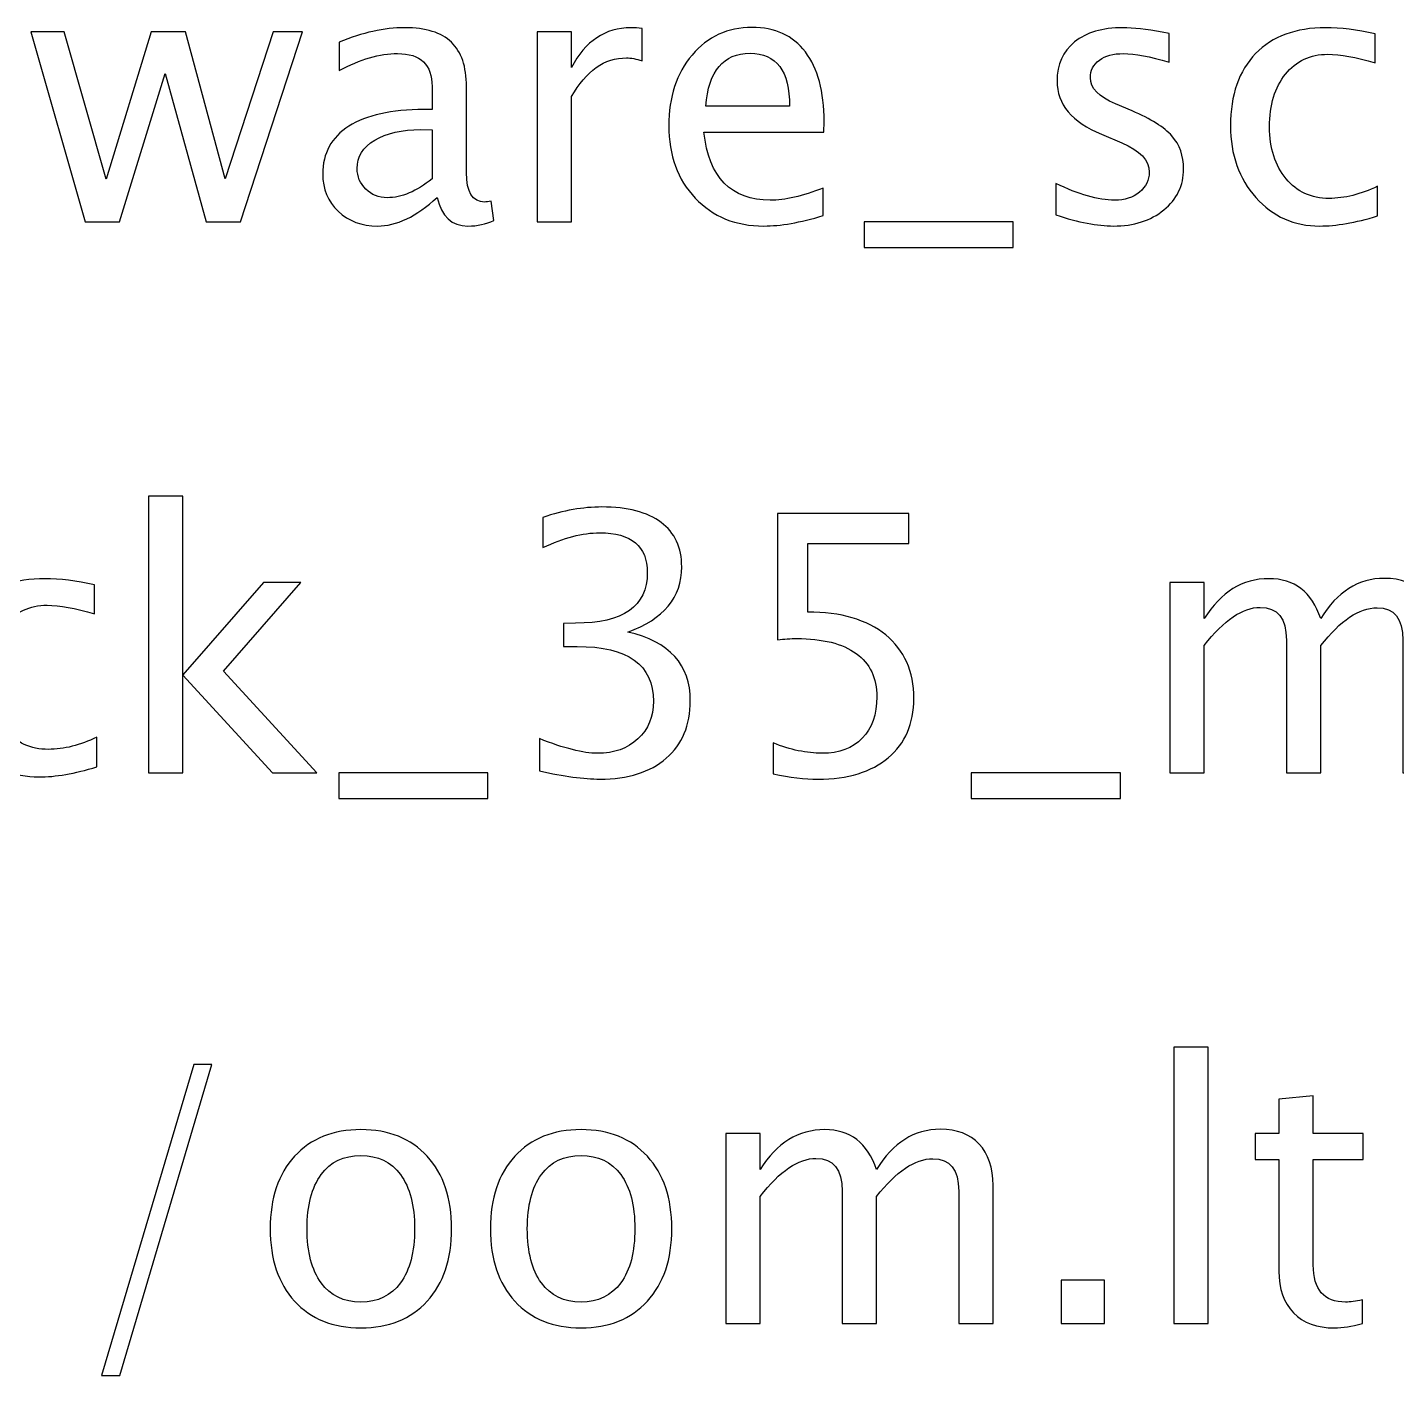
# Model space of a CAD drawing. Header units: centimetres. Extents: x -27.7 to 27.6, y -20.2 to 43.3.
# Drawn here: x -22.761 to -21.413, y 31.535 to 32.862 of the extents above; entities that cross this region are included whole.
import ezdxf

# ---------------------------------------------------------------- set-up
doc = ezdxf.new("R2010")
doc.units = ezdxf.units.CM
doc.header["$MEASUREMENT"] = 0
doc.layers.add('Layer 1', color=7, linetype='Continuous')

msp = doc.modelspace()

# ---------------------------------------------------------------- linework, layer by layer
at = {"layer": 'Layer 1'}
for points, knots in [([(-22.70378, 32.67044), (-22.70378, 32.67044), (-22.7574, 32.85741), (-22.7574, 32.85741), (-22.7574, 32.85741), (-22.7574, 32.85741), (-22.72436, 32.85741), (-22.72436, 32.85741), (-22.72436, 32.85741), (-22.72436, 32.85741), (-22.68326, 32.71224), (-22.68326, 32.71224), (-22.68326, 32.71224), (-22.68326, 32.71224), (-22.63893, 32.85741), (-22.63893, 32.85741), (-22.63893, 32.85741), (-22.63893, 32.85741), (-22.60506, 32.85741), (-22.60506, 32.85741), (-22.60506, 32.85741), (-22.60506, 32.85741), (-22.56608, 32.71248), (-22.56608, 32.71248), (-22.56608, 32.71248), (-22.56608, 32.71248), (-22.51892, 32.85741), (-22.51892, 32.85741), (-22.51892, 32.85741), (-22.51892, 32.85741), (-22.49, 32.85741), (-22.49, 32.85741), (-22.49, 32.85741), (-22.49, 32.85741), (-22.55103, 32.67044), (-22.55103, 32.67044), (-22.55103, 32.67044), (-22.55103, 32.67044), (-22.58489, 32.67044), (-22.58489, 32.67044), (-22.58489, 32.67044), (-22.58489, 32.67044), (-22.62499, 32.81626), (-22.62499, 32.81626), (-22.62499, 32.81626), (-22.62499, 32.81626), (-22.66991, 32.67044), (-22.66991, 32.67044), (-22.66991, 32.67044), (-22.66991, 32.67044), (-22.70378, 32.67044), (-22.70378, 32.67044)], [0, 0, 0, 0, 0.0714286, 0.0714286, 0.0714286, 0.0714286, 0.1428571, 0.1428571, 0.1428571, 0.1428571, 0.2142857, 0.2142857, 0.2142857, 0.2142857, 0.2857143, 0.2857143, 0.2857143, 0.2857143, 0.3571429, 0.3571429, 0.3571429, 0.3571429, 0.4285714, 0.4285714, 0.4285714, 0.4285714, 0.5, 0.5, 0.5, 0.5, 0.5714286, 0.5714286, 0.5714286, 0.5714286, 0.6428571, 0.6428571, 0.6428571, 0.6428571, 0.7142857, 0.7142857, 0.7142857, 0.7142857, 0.7857143, 0.7857143, 0.7857143, 0.7857143, 0.8571429, 0.8571429, 0.8571429, 0.8571429, 1, 1, 1, 1]), ([(-22.35747, 32.69425), (-22.37781, 32.67556), (-22.39739, 32.66621), (-22.4162, 32.66621), (-22.4162, 32.66621), (-22.43167, 32.66621), (-22.44454, 32.67103), (-22.45472, 32.68073), (-22.45472, 32.68073), (-22.46495, 32.69043), (-22.47006, 32.70266), (-22.47006, 32.71742), (-22.47006, 32.71742), (-22.47006, 32.73782), (-22.46148, 32.75352), (-22.44431, 32.76446), (-22.44431, 32.76446), (-22.42714, 32.77539), (-22.4025, 32.78086), (-22.3704, 32.78086), (-22.3704, 32.78086), (-22.3704, 32.78086), (-22.36246, 32.78086), (-22.36246, 32.78086), (-22.36246, 32.78086), (-22.36246, 32.78086), (-22.36246, 32.80338), (-22.36246, 32.80338), (-22.36246, 32.80338), (-22.36246, 32.82508), (-22.37375, 32.83589), (-22.39639, 32.83589), (-22.39639, 32.83589), (-22.41391, 32.83589), (-22.43308, 32.83037), (-22.45383, 32.81931), (-22.45383, 32.81931), (-22.45383, 32.81931), (-22.45383, 32.84718), (-22.45383, 32.84718), (-22.45383, 32.84718), (-22.43102, 32.85659), (-22.4095, 32.86129), (-22.38933, 32.86129), (-22.38933, 32.86129), (-22.36858, 32.86129), (-22.35323, 32.85659), (-22.34341, 32.84712), (-22.34341, 32.84712), (-22.33354, 32.83766), (-22.3286, 32.82308), (-22.3286, 32.80338), (-22.3286, 32.80338), (-22.3286, 32.80338), (-22.3286, 32.71889), (-22.3286, 32.71889), (-22.3286, 32.71889), (-22.3286, 32.69954), (-22.32266, 32.68984), (-22.31072, 32.68984), (-22.31072, 32.68984), (-22.30925, 32.68984), (-22.30708, 32.69008), (-22.3042, 32.69055), (-22.3042, 32.69055), (-22.3042, 32.69055), (-22.30178, 32.67173), (-22.30178, 32.67173), (-22.30178, 32.67173), (-22.30949, 32.66803), (-22.31795, 32.66621), (-22.32724, 32.66621), (-22.32724, 32.66621), (-22.34306, 32.66621), (-22.35311, 32.67556), (-22.35747, 32.69425)], [0, 0, 0, 0, 0.05, 0.05, 0.05, 0.05, 0.1, 0.1, 0.1, 0.1, 0.15, 0.15, 0.15, 0.15, 0.2, 0.2, 0.2, 0.2, 0.25, 0.25, 0.25, 0.25, 0.3, 0.3, 0.3, 0.3, 0.35, 0.35, 0.35, 0.35, 0.4, 0.4, 0.4, 0.4, 0.45, 0.45, 0.45, 0.45, 0.5, 0.5, 0.5, 0.5, 0.55, 0.55, 0.55, 0.55, 0.6, 0.6, 0.6, 0.6, 0.65, 0.65, 0.65, 0.65, 0.7, 0.7, 0.7, 0.7, 0.75, 0.75, 0.75, 0.75, 0.8, 0.8, 0.8, 0.8, 0.85, 0.85, 0.85, 0.85, 0.9, 0.9, 0.9, 0.9, 1, 1, 1, 1]), ([(-22.25904, 32.67044), (-22.25904, 32.67044), (-22.25904, 32.85741), (-22.25904, 32.85741), (-22.25904, 32.85741), (-22.25904, 32.85741), (-22.22518, 32.85741), (-22.22518, 32.85741), (-22.22518, 32.85741), (-22.22518, 32.85741), (-22.22518, 32.82208), (-22.22518, 32.82208), (-22.22518, 32.82208), (-22.21171, 32.84824), (-22.19219, 32.86129), (-22.16656, 32.86129), (-22.16656, 32.86129), (-22.16309, 32.86129), (-22.15944, 32.861), (-22.15568, 32.86041), (-22.15568, 32.86041), (-22.15568, 32.86041), (-22.15568, 32.82872), (-22.15568, 32.82872), (-22.15568, 32.82872), (-22.16156, 32.83066), (-22.16673, 32.83166), (-22.1712, 32.83166), (-22.1712, 32.83166), (-22.19272, 32.83166), (-22.21071, 32.81896), (-22.22518, 32.7935), (-22.22518, 32.7935), (-22.22518, 32.7935), (-22.22518, 32.67044), (-22.22518, 32.67044), (-22.22518, 32.67044), (-22.22518, 32.67044), (-22.25904, 32.67044), (-22.25904, 32.67044)], [0, 0, 0, 0, 0.0909091, 0.0909091, 0.0909091, 0.0909091, 0.1818182, 0.1818182, 0.1818182, 0.1818182, 0.2727273, 0.2727273, 0.2727273, 0.2727273, 0.3636364, 0.3636364, 0.3636364, 0.3636364, 0.4545455, 0.4545455, 0.4545455, 0.4545455, 0.5454545, 0.5454545, 0.5454545, 0.5454545, 0.6363636, 0.6363636, 0.6363636, 0.6363636, 0.7272727, 0.7272727, 0.7272727, 0.7272727, 0.8181818, 0.8181818, 0.8181818, 0.8181818, 1, 1, 1, 1]), ([(-21.97746, 32.67644), (-22.00022, 32.66962), (-22.01968, 32.66621), (-22.03591, 32.66621), (-22.03591, 32.66621), (-22.0636, 32.66621), (-22.08612, 32.67538), (-22.10346, 32.69366), (-22.10346, 32.69366), (-22.12081, 32.71195), (-22.12951, 32.73565), (-22.12951, 32.76481), (-22.12951, 32.76481), (-22.12951, 32.79309), (-22.12187, 32.81631), (-22.10652, 32.83448), (-22.10652, 32.83448), (-22.09117, 32.85259), (-22.07154, 32.86165), (-22.04761, 32.86165), (-22.04761, 32.86165), (-22.02497, 32.86165), (-22.00745, 32.85359), (-21.9951, 32.83748), (-21.9951, 32.83748), (-21.98275, 32.82137), (-21.97658, 32.79856), (-21.97658, 32.76898), (-21.97658, 32.76898), (-21.97658, 32.76898), (-21.97676, 32.75864), (-21.97676, 32.75864), (-21.97676, 32.75864), (-21.97676, 32.75864), (-22.09494, 32.75864), (-22.09494, 32.75864), (-22.09494, 32.75864), (-22.09, 32.71395), (-22.06818, 32.69161), (-22.02956, 32.69161), (-22.02956, 32.69161), (-22.01539, 32.69161), (-21.99804, 32.6956), (-21.97746, 32.7036), (-21.97746, 32.7036), (-21.97746, 32.7036), (-21.97746, 32.67644), (-21.97746, 32.67644)], [0, 0, 0, 0, 0.0769231, 0.0769231, 0.0769231, 0.0769231, 0.1538462, 0.1538462, 0.1538462, 0.1538462, 0.2307692, 0.2307692, 0.2307692, 0.2307692, 0.3076923, 0.3076923, 0.3076923, 0.3076923, 0.3846154, 0.3846154, 0.3846154, 0.3846154, 0.4615385, 0.4615385, 0.4615385, 0.4615385, 0.5384615, 0.5384615, 0.5384615, 0.5384615, 0.6153846, 0.6153846, 0.6153846, 0.6153846, 0.6923077, 0.6923077, 0.6923077, 0.6923077, 0.7692308, 0.7692308, 0.7692308, 0.7692308, 0.8461538, 0.8461538, 0.8461538, 0.8461538, 1, 1, 1, 1]), ([(-21.74845, 32.67714), (-21.74845, 32.67714), (-21.74845, 32.70819), (-21.74845, 32.70819), (-21.74845, 32.70819), (-21.72628, 32.69713), (-21.70705, 32.69161), (-21.69065, 32.69161), (-21.69065, 32.69161), (-21.68089, 32.69161), (-21.67277, 32.69425), (-21.66637, 32.69954), (-21.66637, 32.69954), (-21.65996, 32.70478), (-21.65672, 32.71136), (-21.65672, 32.7193), (-21.65672, 32.7193), (-21.65672, 32.73088), (-21.66572, 32.74047), (-21.68371, 32.74805), (-21.68371, 32.74805), (-21.68371, 32.74805), (-21.70353, 32.75646), (-21.70353, 32.75646), (-21.70353, 32.75646), (-21.73275, 32.76857), (-21.74739, 32.78609), (-21.74739, 32.80885), (-21.74739, 32.80885), (-21.74739, 32.82513), (-21.74163, 32.83795), (-21.7301, 32.8473), (-21.7301, 32.8473), (-21.71858, 32.85665), (-21.70276, 32.86129), (-21.68271, 32.86129), (-21.68271, 32.86129), (-21.6723, 32.86129), (-21.65937, 32.85988), (-21.64402, 32.857), (-21.64402, 32.857), (-21.64402, 32.857), (-21.63697, 32.85565), (-21.63697, 32.85565), (-21.63697, 32.85565), (-21.63697, 32.85565), (-21.63697, 32.82743), (-21.63697, 32.82743), (-21.63697, 32.82743), (-21.65584, 32.83307), (-21.67089, 32.83589), (-21.68212, 32.83589), (-21.68212, 32.83589), (-21.692, 32.83589), (-21.69982, 32.83372), (-21.70576, 32.82943), (-21.70576, 32.82943), (-21.71164, 32.82513), (-21.71458, 32.81937), (-21.71458, 32.81214), (-21.71458, 32.81214), (-21.71458, 32.80197), (-21.70635, 32.79333), (-21.68983, 32.78633), (-21.68983, 32.78633), (-21.68983, 32.78633), (-21.67354, 32.77945), (-21.67354, 32.77945), (-21.67354, 32.77945), (-21.65508, 32.77169), (-21.64202, 32.76346), (-21.63438, 32.75481), (-21.63438, 32.75481), (-21.62668, 32.74617), (-21.62286, 32.73535), (-21.62286, 32.72242), (-21.62286, 32.72242), (-21.62286, 32.70601), (-21.62932, 32.69255), (-21.64232, 32.68202), (-21.64232, 32.68202), (-21.65525, 32.6715), (-21.67183, 32.66621), (-21.692, 32.66621), (-21.692, 32.66621), (-21.70752, 32.66621), (-21.72628, 32.66985), (-21.74845, 32.67714)], [0, 0, 0, 0, 0.0434783, 0.0434783, 0.0434783, 0.0434783, 0.0869565, 0.0869565, 0.0869565, 0.0869565, 0.1304348, 0.1304348, 0.1304348, 0.1304348, 0.173913, 0.173913, 0.173913, 0.173913, 0.2173913, 0.2173913, 0.2173913, 0.2173913, 0.2608696, 0.2608696, 0.2608696, 0.2608696, 0.3043478, 0.3043478, 0.3043478, 0.3043478, 0.3478261, 0.3478261, 0.3478261, 0.3478261, 0.3913043, 0.3913043, 0.3913043, 0.3913043, 0.4347826, 0.4347826, 0.4347826, 0.4347826, 0.4782609, 0.4782609, 0.4782609, 0.4782609, 0.5217391, 0.5217391, 0.5217391, 0.5217391, 0.5652174, 0.5652174, 0.5652174, 0.5652174, 0.6086957, 0.6086957, 0.6086957, 0.6086957, 0.6521739, 0.6521739, 0.6521739, 0.6521739, 0.6956522, 0.6956522, 0.6956522, 0.6956522, 0.7391304, 0.7391304, 0.7391304, 0.7391304, 0.7826087, 0.7826087, 0.7826087, 0.7826087, 0.826087, 0.826087, 0.826087, 0.826087, 0.8695652, 0.8695652, 0.8695652, 0.8695652, 0.9130435, 0.9130435, 0.9130435, 0.9130435, 1, 1, 1, 1]), ([(-21.43206, 32.67608), (-21.45399, 32.6695), (-21.47292, 32.66621), (-21.48886, 32.66621), (-21.48886, 32.66621), (-21.51414, 32.66621), (-21.53507, 32.67556), (-21.55171, 32.69419), (-21.55171, 32.69419), (-21.56835, 32.71289), (-21.5767, 32.73647), (-21.5767, 32.76487), (-21.5767, 32.76487), (-21.5767, 32.79521), (-21.56847, 32.8189), (-21.55201, 32.83584), (-21.55201, 32.83584), (-21.53554, 32.85283), (-21.51255, 32.86129), (-21.48304, 32.86129), (-21.48304, 32.86129), (-21.46851, 32.86129), (-21.45217, 32.85929), (-21.43418, 32.8553), (-21.43418, 32.8553), (-21.43418, 32.8553), (-21.43418, 32.82672), (-21.43418, 32.82672), (-21.43418, 32.82672), (-21.45329, 32.83237), (-21.46887, 32.83519), (-21.48086, 32.83519), (-21.48086, 32.83519), (-21.49827, 32.83519), (-21.5122, 32.82866), (-21.52261, 32.81567), (-21.52261, 32.81567), (-21.53301, 32.80267), (-21.53825, 32.78533), (-21.53825, 32.76369), (-21.53825, 32.76369), (-21.53825, 32.7427), (-21.53284, 32.72577), (-21.52208, 32.71277), (-21.52208, 32.71277), (-21.51132, 32.69984), (-21.49727, 32.69337), (-21.4798, 32.69337), (-21.4798, 32.69337), (-21.46434, 32.69337), (-21.44846, 32.69737), (-21.43206, 32.70537), (-21.43206, 32.70537), (-21.43206, 32.70537), (-21.43206, 32.67608), (-21.43206, 32.67608)], [0, 0, 0, 0, 0.0666667, 0.0666667, 0.0666667, 0.0666667, 0.1333333, 0.1333333, 0.1333333, 0.1333333, 0.2, 0.2, 0.2, 0.2, 0.2666667, 0.2666667, 0.2666667, 0.2666667, 0.3333333, 0.3333333, 0.3333333, 0.3333333, 0.4, 0.4, 0.4, 0.4, 0.4666667, 0.4666667, 0.4666667, 0.4666667, 0.5333333, 0.5333333, 0.5333333, 0.5333333, 0.6, 0.6, 0.6, 0.6, 0.6666667, 0.6666667, 0.6666667, 0.6666667, 0.7333333, 0.7333333, 0.7333333, 0.7333333, 0.8, 0.8, 0.8, 0.8, 0.8666667, 0.8666667, 0.8666667, 0.8666667, 1, 1, 1, 1]), ([(-22.09317, 32.78404), (-22.09317, 32.78404), (-22.01062, 32.78404), (-22.01062, 32.78404), (-22.01062, 32.78404), (-22.01062, 32.81884), (-22.02362, 32.83625), (-22.04955, 32.83625), (-22.04955, 32.83625), (-22.07565, 32.83625), (-22.09017, 32.81884), (-22.09317, 32.78404)], [0, 0, 0, 0, 0.25, 0.25, 0.25, 0.25, 0.5, 0.5, 0.5, 0.5, 1, 1, 1, 1]), ([(-22.36246, 32.71271), (-22.36246, 32.71271), (-22.36246, 32.76075), (-22.36246, 32.76075), (-22.36246, 32.76075), (-22.36246, 32.76075), (-22.37334, 32.7611), (-22.37334, 32.7611), (-22.37334, 32.7611), (-22.39216, 32.7611), (-22.40732, 32.75764), (-22.41891, 32.7507), (-22.41891, 32.7507), (-22.43043, 32.7437), (-22.43619, 32.73447), (-22.43619, 32.72295), (-22.43619, 32.72295), (-22.43619, 32.71489), (-22.43331, 32.70807), (-22.42761, 32.70248), (-22.42761, 32.70248), (-22.42185, 32.6969), (-22.41485, 32.69408), (-22.40656, 32.69408), (-22.40656, 32.69408), (-22.39245, 32.69408), (-22.37775, 32.70031), (-22.36246, 32.71271)], [0, 0, 0, 0, 0.125, 0.125, 0.125, 0.125, 0.25, 0.25, 0.25, 0.25, 0.375, 0.375, 0.375, 0.375, 0.5, 0.5, 0.5, 0.5, 0.625, 0.625, 0.625, 0.625, 0.75, 0.75, 0.75, 0.75, 1, 1, 1, 1]), ([(-21.93718, 32.64504), (-21.93718, 32.64504), (-21.93718, 32.67044), (-21.93718, 32.67044), (-21.93718, 32.67044), (-21.93718, 32.67044), (-21.79043, 32.67044), (-21.79043, 32.67044), (-21.79043, 32.67044), (-21.79043, 32.67044), (-21.79043, 32.64504), (-21.79043, 32.64504), (-21.79043, 32.64504), (-21.79043, 32.64504), (-21.93718, 32.64504), (-21.93718, 32.64504)], [0, 0, 0, 0, 0.2, 0.2, 0.2, 0.2, 0.4, 0.4, 0.4, 0.4, 0.6, 0.6, 0.6, 0.6, 1, 1, 1, 1]), ([(-22.64151, 32.12834), (-22.64151, 32.12834), (-22.64151, 32.40033), (-22.64151, 32.40033), (-22.64151, 32.40033), (-22.64151, 32.40033), (-22.60765, 32.40033), (-22.60765, 32.40033), (-22.60765, 32.40033), (-22.60765, 32.40033), (-22.60765, 32.22459), (-22.60765, 32.22459), (-22.60765, 32.22459), (-22.60765, 32.22459), (-22.52827, 32.31531), (-22.52827, 32.31531), (-22.52827, 32.31531), (-22.52827, 32.31531), (-22.4917, 32.31531), (-22.4917, 32.31531), (-22.4917, 32.31531), (-22.4917, 32.31531), (-22.56755, 32.22806), (-22.56755, 32.22806), (-22.56755, 32.22806), (-22.56755, 32.22806), (-22.47582, 32.12834), (-22.47582, 32.12834), (-22.47582, 32.12834), (-22.47582, 32.12834), (-22.51945, 32.12834), (-22.51945, 32.12834), (-22.51945, 32.12834), (-22.51945, 32.12834), (-22.60765, 32.22424), (-22.60765, 32.22424), (-22.60765, 32.22424), (-22.60765, 32.22424), (-22.60765, 32.12834), (-22.60765, 32.12834), (-22.60765, 32.12834), (-22.60765, 32.12834), (-22.64151, 32.12834), (-22.64151, 32.12834)], [0, 0, 0, 0, 0.0833333, 0.0833333, 0.0833333, 0.0833333, 0.1666667, 0.1666667, 0.1666667, 0.1666667, 0.25, 0.25, 0.25, 0.25, 0.3333333, 0.3333333, 0.3333333, 0.3333333, 0.4166667, 0.4166667, 0.4166667, 0.4166667, 0.5, 0.5, 0.5, 0.5, 0.5833333, 0.5833333, 0.5833333, 0.5833333, 0.6666667, 0.6666667, 0.6666667, 0.6666667, 0.75, 0.75, 0.75, 0.75, 0.8333333, 0.8333333, 0.8333333, 0.8333333, 1, 1, 1, 1]), ([(-22.25681, 32.1301), (-22.25681, 32.1301), (-22.25681, 32.16185), (-22.25681, 32.16185), (-22.25681, 32.16185), (-22.23258, 32.15221), (-22.21359, 32.14739), (-22.19966, 32.14739), (-22.19966, 32.14739), (-22.18325, 32.14739), (-22.17002, 32.15209), (-22.15985, 32.16156), (-22.15985, 32.16156), (-22.14968, 32.17103), (-22.14462, 32.18337), (-22.14462, 32.19854), (-22.14462, 32.19854), (-22.14462, 32.23453), (-22.16967, 32.25252), (-22.21976, 32.25252), (-22.21976, 32.25252), (-22.21976, 32.25252), (-22.23317, 32.25252), (-22.23317, 32.25252), (-22.23317, 32.25252), (-22.23317, 32.25252), (-22.23317, 32.27527), (-22.23317, 32.27527), (-22.23317, 32.27527), (-22.23317, 32.27527), (-22.22129, 32.27545), (-22.22129, 32.27545), (-22.22129, 32.27545), (-22.1742, 32.27545), (-22.15062, 32.29203), (-22.15062, 32.32525), (-22.15062, 32.32525), (-22.15062, 32.3513), (-22.16626, 32.36435), (-22.19748, 32.36435), (-22.19748, 32.36435), (-22.21424, 32.36435), (-22.23282, 32.35953), (-22.25328, 32.34989), (-22.25328, 32.34989), (-22.25328, 32.34989), (-22.25328, 32.37952), (-22.25328, 32.37952), (-22.25328, 32.37952), (-22.23323, 32.38634), (-22.21388, 32.38975), (-22.19531, 32.38975), (-22.19531, 32.38975), (-22.17002, 32.38975), (-22.15056, 32.38469), (-22.13704, 32.37458), (-22.13704, 32.37458), (-22.12351, 32.36453), (-22.11675, 32.34989), (-22.11675, 32.33072), (-22.11675, 32.33072), (-22.11675, 32.30079), (-22.13445, 32.27945), (-22.1699, 32.26675), (-22.1699, 32.26675), (-22.12881, 32.25716), (-22.10829, 32.23464), (-22.10829, 32.19907), (-22.10829, 32.19907), (-22.10829, 32.17508), (-22.11622, 32.15621), (-22.13204, 32.14251), (-22.13204, 32.14251), (-22.14786, 32.12881), (-22.16961, 32.12199), (-22.19725, 32.12199), (-22.19725, 32.12199), (-22.213, 32.12199), (-22.23282, 32.12469), (-22.25681, 32.1301)], [0, 0, 0, 0, 0.047619, 0.047619, 0.047619, 0.047619, 0.0952381, 0.0952381, 0.0952381, 0.0952381, 0.1428571, 0.1428571, 0.1428571, 0.1428571, 0.1904762, 0.1904762, 0.1904762, 0.1904762, 0.2380952, 0.2380952, 0.2380952, 0.2380952, 0.2857143, 0.2857143, 0.2857143, 0.2857143, 0.3333333, 0.3333333, 0.3333333, 0.3333333, 0.3809524, 0.3809524, 0.3809524, 0.3809524, 0.4285714, 0.4285714, 0.4285714, 0.4285714, 0.4761905, 0.4761905, 0.4761905, 0.4761905, 0.5238095, 0.5238095, 0.5238095, 0.5238095, 0.5714286, 0.5714286, 0.5714286, 0.5714286, 0.6190476, 0.6190476, 0.6190476, 0.6190476, 0.6666667, 0.6666667, 0.6666667, 0.6666667, 0.7142857, 0.7142857, 0.7142857, 0.7142857, 0.7619048, 0.7619048, 0.7619048, 0.7619048, 0.8095238, 0.8095238, 0.8095238, 0.8095238, 0.8571429, 0.8571429, 0.8571429, 0.8571429, 0.9047619, 0.9047619, 0.9047619, 0.9047619, 1, 1, 1, 1]), ([(-22.02668, 32.12728), (-22.02668, 32.12728), (-22.02668, 32.15762), (-22.02668, 32.15762), (-22.02668, 32.15762), (-22.00981, 32.1508), (-21.99381, 32.14739), (-21.97853, 32.14739), (-21.97853, 32.14739), (-21.96183, 32.14739), (-21.94866, 32.15233), (-21.93907, 32.16221), (-21.93907, 32.16221), (-21.92949, 32.17208), (-21.92473, 32.18567), (-21.92473, 32.20295), (-21.92473, 32.20295), (-21.92473, 32.22153), (-21.93149, 32.23576), (-21.94501, 32.24558), (-21.94501, 32.24558), (-21.95854, 32.2554), (-21.97811, 32.26028), (-22.00369, 32.26028), (-22.00369, 32.26028), (-22.00963, 32.26028), (-22.01592, 32.25987), (-22.02245, 32.25904), (-22.02245, 32.25904), (-22.02245, 32.25904), (-22.02245, 32.3834), (-22.02245, 32.3834), (-22.02245, 32.3834), (-22.02245, 32.3834), (-21.89333, 32.3834), (-21.89333, 32.3834), (-21.89333, 32.3834), (-21.89333, 32.3834), (-21.89333, 32.35377), (-21.89333, 32.35377), (-21.89333, 32.35377), (-21.89333, 32.35377), (-21.99281, 32.35377), (-21.99281, 32.35377), (-21.99281, 32.35377), (-21.99281, 32.35377), (-21.99281, 32.28639), (-21.99281, 32.28639), (-21.99281, 32.28639), (-21.96001, 32.28639), (-21.93443, 32.27886), (-21.91603, 32.26381), (-21.91603, 32.26381), (-21.89762, 32.24881), (-21.88839, 32.228), (-21.88839, 32.20137), (-21.88839, 32.20137), (-21.88839, 32.17655), (-21.89674, 32.15715), (-21.91344, 32.1431), (-21.91344, 32.1431), (-21.93014, 32.12905), (-21.95319, 32.12199), (-21.98258, 32.12199), (-21.98258, 32.12199), (-21.99569, 32.12199), (-22.01039, 32.12375), (-22.02668, 32.12728)], [0, 0, 0, 0, 0.0555556, 0.0555556, 0.0555556, 0.0555556, 0.1111111, 0.1111111, 0.1111111, 0.1111111, 0.1666667, 0.1666667, 0.1666667, 0.1666667, 0.2222222, 0.2222222, 0.2222222, 0.2222222, 0.2777778, 0.2777778, 0.2777778, 0.2777778, 0.3333333, 0.3333333, 0.3333333, 0.3333333, 0.3888889, 0.3888889, 0.3888889, 0.3888889, 0.4444444, 0.4444444, 0.4444444, 0.4444444, 0.5, 0.5, 0.5, 0.5, 0.5555556, 0.5555556, 0.5555556, 0.5555556, 0.6111111, 0.6111111, 0.6111111, 0.6111111, 0.6666667, 0.6666667, 0.6666667, 0.6666667, 0.7222222, 0.7222222, 0.7222222, 0.7222222, 0.7777778, 0.7777778, 0.7777778, 0.7777778, 0.8333333, 0.8333333, 0.8333333, 0.8333333, 0.8888889, 0.8888889, 0.8888889, 0.8888889, 1, 1, 1, 1]), ([(-22.69237, 32.13398), (-22.7143, 32.1274), (-22.73323, 32.12411), (-22.74917, 32.12411), (-22.74917, 32.12411), (-22.77445, 32.12411), (-22.79538, 32.13346), (-22.81202, 32.15209), (-22.81202, 32.15209), (-22.82866, 32.17079), (-22.83701, 32.19437), (-22.83701, 32.22277), (-22.83701, 32.22277), (-22.83701, 32.25311), (-22.82878, 32.2768), (-22.81232, 32.29374), (-22.81232, 32.29374), (-22.79585, 32.31073), (-22.77286, 32.31919), (-22.74335, 32.31919), (-22.74335, 32.31919), (-22.72882, 32.31919), (-22.71248, 32.31719), (-22.69449, 32.3132), (-22.69449, 32.3132), (-22.69449, 32.3132), (-22.69449, 32.28462), (-22.69449, 32.28462), (-22.69449, 32.28462), (-22.7136, 32.29027), (-22.72918, 32.29309), (-22.74117, 32.29309), (-22.74117, 32.29309), (-22.75858, 32.29309), (-22.77251, 32.28656), (-22.78292, 32.27357), (-22.78292, 32.27357), (-22.79332, 32.26057), (-22.79856, 32.24323), (-22.79856, 32.22159), (-22.79856, 32.22159), (-22.79856, 32.2006), (-22.79315, 32.18367), (-22.78239, 32.17067), (-22.78239, 32.17067), (-22.77163, 32.15774), (-22.75758, 32.15127), (-22.74011, 32.15127), (-22.74011, 32.15127), (-22.72465, 32.15127), (-22.70877, 32.15527), (-22.69237, 32.16327), (-22.69237, 32.16327), (-22.69237, 32.16327), (-22.69237, 32.13398), (-22.69237, 32.13398)], [0, 0, 0, 0, 0.0666667, 0.0666667, 0.0666667, 0.0666667, 0.1333333, 0.1333333, 0.1333333, 0.1333333, 0.2, 0.2, 0.2, 0.2, 0.2666667, 0.2666667, 0.2666667, 0.2666667, 0.3333333, 0.3333333, 0.3333333, 0.3333333, 0.4, 0.4, 0.4, 0.4, 0.4666667, 0.4666667, 0.4666667, 0.4666667, 0.5333333, 0.5333333, 0.5333333, 0.5333333, 0.6, 0.6, 0.6, 0.6, 0.6666667, 0.6666667, 0.6666667, 0.6666667, 0.7333333, 0.7333333, 0.7333333, 0.7333333, 0.8, 0.8, 0.8, 0.8, 0.8666667, 0.8666667, 0.8666667, 0.8666667, 1, 1, 1, 1]), ([(-21.63639, 32.12834), (-21.63639, 32.12834), (-21.63639, 32.31531), (-21.63639, 32.31531), (-21.63639, 32.31531), (-21.63639, 32.31531), (-21.60253, 32.31531), (-21.60253, 32.31531), (-21.60253, 32.31531), (-21.60253, 32.31531), (-21.60253, 32.27998), (-21.60253, 32.27998), (-21.60253, 32.27998), (-21.586, 32.30614), (-21.56484, 32.31919), (-21.53891, 32.31919), (-21.53891, 32.31919), (-21.51392, 32.31919), (-21.49693, 32.30614), (-21.48787, 32.27998), (-21.48787, 32.27998), (-21.47182, 32.30638), (-21.45089, 32.31955), (-21.4252, 32.31955), (-21.4252, 32.31955), (-21.40879, 32.31955), (-21.39603, 32.31473), (-21.38692, 32.30502), (-21.38692, 32.30502), (-21.37781, 32.29532), (-21.37322, 32.28174), (-21.37322, 32.26428), (-21.37322, 32.26428), (-21.37322, 32.26428), (-21.37322, 32.12834), (-21.37322, 32.12834), (-21.37322, 32.12834), (-21.37322, 32.12834), (-21.40709, 32.12834), (-21.40709, 32.12834), (-21.40709, 32.12834), (-21.40709, 32.12834), (-21.40709, 32.25869), (-21.40709, 32.25869), (-21.40709, 32.25869), (-21.40709, 32.27998), (-21.41555, 32.29062), (-21.43249, 32.29062), (-21.43249, 32.29062), (-21.45007, 32.29062), (-21.46853, 32.27821), (-21.48787, 32.25334), (-21.48787, 32.25334), (-21.48787, 32.25334), (-21.48787, 32.12834), (-21.48787, 32.12834), (-21.48787, 32.12834), (-21.48787, 32.12834), (-21.52174, 32.12834), (-21.52174, 32.12834), (-21.52174, 32.12834), (-21.52174, 32.12834), (-21.52174, 32.25881), (-21.52174, 32.25881), (-21.52174, 32.25881), (-21.52174, 32.28027), (-21.53032, 32.29097), (-21.54755, 32.29097), (-21.54755, 32.29097), (-21.56466, 32.29097), (-21.58301, 32.27851), (-21.60253, 32.25352), (-21.60253, 32.25352), (-21.60253, 32.25352), (-21.60253, 32.12834), (-21.60253, 32.12834), (-21.60253, 32.12834), (-21.60253, 32.12834), (-21.63639, 32.12834), (-21.63639, 32.12834)], [0, 0, 0, 0, 0.047619, 0.047619, 0.047619, 0.047619, 0.0952381, 0.0952381, 0.0952381, 0.0952381, 0.1428571, 0.1428571, 0.1428571, 0.1428571, 0.1904762, 0.1904762, 0.1904762, 0.1904762, 0.2380952, 0.2380952, 0.2380952, 0.2380952, 0.2857143, 0.2857143, 0.2857143, 0.2857143, 0.3333333, 0.3333333, 0.3333333, 0.3333333, 0.3809524, 0.3809524, 0.3809524, 0.3809524, 0.4285714, 0.4285714, 0.4285714, 0.4285714, 0.4761905, 0.4761905, 0.4761905, 0.4761905, 0.5238095, 0.5238095, 0.5238095, 0.5238095, 0.5714286, 0.5714286, 0.5714286, 0.5714286, 0.6190476, 0.6190476, 0.6190476, 0.6190476, 0.6666667, 0.6666667, 0.6666667, 0.6666667, 0.7142857, 0.7142857, 0.7142857, 0.7142857, 0.7619048, 0.7619048, 0.7619048, 0.7619048, 0.8095238, 0.8095238, 0.8095238, 0.8095238, 0.8571429, 0.8571429, 0.8571429, 0.8571429, 0.9047619, 0.9047619, 0.9047619, 0.9047619, 1, 1, 1, 1]), ([(-22.45436, 32.10294), (-22.45436, 32.10294), (-22.45436, 32.12834), (-22.45436, 32.12834), (-22.45436, 32.12834), (-22.45436, 32.12834), (-22.30761, 32.12834), (-22.30761, 32.12834), (-22.30761, 32.12834), (-22.30761, 32.12834), (-22.30761, 32.10294), (-22.30761, 32.10294), (-22.30761, 32.10294), (-22.30761, 32.10294), (-22.45436, 32.10294), (-22.45436, 32.10294)], [0, 0, 0, 0, 0.2, 0.2, 0.2, 0.2, 0.4, 0.4, 0.4, 0.4, 0.6, 0.6, 0.6, 0.6, 1, 1, 1, 1]), ([(-21.83183, 32.10294), (-21.83183, 32.10294), (-21.83183, 32.12834), (-21.83183, 32.12834), (-21.83183, 32.12834), (-21.83183, 32.12834), (-21.68508, 32.12834), (-21.68508, 32.12834), (-21.68508, 32.12834), (-21.68508, 32.12834), (-21.68508, 32.10294), (-21.68508, 32.10294), (-21.68508, 32.10294), (-21.68508, 32.10294), (-21.83183, 32.10294), (-21.83183, 32.10294)], [0, 0, 0, 0, 0.2, 0.2, 0.2, 0.2, 0.4, 0.4, 0.4, 0.4, 0.6, 0.6, 0.6, 0.6, 1, 1, 1, 1]), ([(-21.63252, 31.58624), (-21.63252, 31.58624), (-21.63252, 31.85823), (-21.63252, 31.85823), (-21.63252, 31.85823), (-21.63252, 31.85823), (-21.59866, 31.85823), (-21.59866, 31.85823), (-21.59866, 31.85823), (-21.59866, 31.85823), (-21.59866, 31.58624), (-21.59866, 31.58624), (-21.59866, 31.58624), (-21.59866, 31.58624), (-21.63252, 31.58624), (-21.63252, 31.58624)], [0, 0, 0, 0, 0.2, 0.2, 0.2, 0.2, 0.4, 0.4, 0.4, 0.4, 0.6, 0.6, 0.6, 0.6, 1, 1, 1, 1]), ([(-22.68768, 31.53509), (-22.68768, 31.53509), (-22.59696, 31.8413), (-22.59696, 31.8413), (-22.59696, 31.8413), (-22.59696, 31.8413), (-22.57902, 31.8413), (-22.57902, 31.8413), (-22.57902, 31.8413), (-22.57902, 31.8413), (-22.66975, 31.53509), (-22.66975, 31.53509), (-22.66975, 31.53509), (-22.66975, 31.53509), (-22.68768, 31.53509), (-22.68768, 31.53509)], [0, 0, 0, 0, 0.2, 0.2, 0.2, 0.2, 0.4, 0.4, 0.4, 0.4, 0.6, 0.6, 0.6, 0.6, 1, 1, 1, 1]), ([(-21.44696, 31.5863), (-21.45743, 31.58342), (-21.46654, 31.58201), (-21.47425, 31.58201), (-21.47425, 31.58201), (-21.49153, 31.58201), (-21.505, 31.58695), (-21.51464, 31.59682), (-21.51464, 31.59682), (-21.52434, 31.6067), (-21.52916, 31.6204), (-21.52916, 31.63798), (-21.52916, 31.63798), (-21.52916, 31.63798), (-21.52916, 31.74781), (-21.52916, 31.74781), (-21.52916, 31.74781), (-21.52916, 31.74781), (-21.55256, 31.74781), (-21.55256, 31.74781), (-21.55256, 31.74781), (-21.55256, 31.74781), (-21.55256, 31.77321), (-21.55256, 31.77321), (-21.55256, 31.77321), (-21.55256, 31.77321), (-21.52916, 31.77321), (-21.52916, 31.77321), (-21.52916, 31.77321), (-21.52916, 31.77321), (-21.52916, 31.80702), (-21.52916, 31.80702), (-21.52916, 31.80702), (-21.52916, 31.80702), (-21.4953, 31.81026), (-21.4953, 31.81026), (-21.4953, 31.81026), (-21.4953, 31.81026), (-21.4953, 31.77321), (-21.4953, 31.77321), (-21.4953, 31.77321), (-21.4953, 31.77321), (-21.44626, 31.77321), (-21.44626, 31.77321), (-21.44626, 31.77321), (-21.44626, 31.77321), (-21.44626, 31.74781), (-21.44626, 31.74781), (-21.44626, 31.74781), (-21.44626, 31.74781), (-21.4953, 31.74781), (-21.4953, 31.74781), (-21.4953, 31.74781), (-21.4953, 31.74781), (-21.4953, 31.6441), (-21.4953, 31.6441), (-21.4953, 31.6441), (-21.4953, 31.61964), (-21.48465, 31.60741), (-21.46343, 31.60741), (-21.46343, 31.60741), (-21.4589, 31.60741), (-21.45343, 31.60817), (-21.44696, 31.60964), (-21.44696, 31.60964), (-21.44696, 31.60964), (-21.44696, 31.5863), (-21.44696, 31.5863)], [0, 0, 0, 0, 0.0555556, 0.0555556, 0.0555556, 0.0555556, 0.1111111, 0.1111111, 0.1111111, 0.1111111, 0.1666667, 0.1666667, 0.1666667, 0.1666667, 0.2222222, 0.2222222, 0.2222222, 0.2222222, 0.2777778, 0.2777778, 0.2777778, 0.2777778, 0.3333333, 0.3333333, 0.3333333, 0.3333333, 0.3888889, 0.3888889, 0.3888889, 0.3888889, 0.4444444, 0.4444444, 0.4444444, 0.4444444, 0.5, 0.5, 0.5, 0.5, 0.5555556, 0.5555556, 0.5555556, 0.5555556, 0.6111111, 0.6111111, 0.6111111, 0.6111111, 0.6666667, 0.6666667, 0.6666667, 0.6666667, 0.7222222, 0.7222222, 0.7222222, 0.7222222, 0.7777778, 0.7777778, 0.7777778, 0.7777778, 0.8333333, 0.8333333, 0.8333333, 0.8333333, 0.8888889, 0.8888889, 0.8888889, 0.8888889, 1, 1, 1, 1]), ([(-22.43251, 31.58201), (-22.45996, 31.58201), (-22.48172, 31.59077), (-22.49771, 31.60829), (-22.49771, 31.60829), (-22.51376, 31.62581), (-22.52176, 31.64962), (-22.52176, 31.67967), (-22.52176, 31.67967), (-22.52176, 31.70965), (-22.51376, 31.73341), (-22.49771, 31.75087), (-22.49771, 31.75087), (-22.48172, 31.76833), (-22.45996, 31.77709), (-22.43251, 31.77709), (-22.43251, 31.77709), (-22.40505, 31.77709), (-22.38329, 31.76833), (-22.3673, 31.75087), (-22.3673, 31.75087), (-22.35125, 31.73341), (-22.34325, 31.70965), (-22.34325, 31.67967), (-22.34325, 31.67967), (-22.34325, 31.64962), (-22.35125, 31.62581), (-22.3673, 31.60829), (-22.3673, 31.60829), (-22.38329, 31.59077), (-22.40505, 31.58201), (-22.43251, 31.58201)], [0, 0, 0, 0, 0.1111111, 0.1111111, 0.1111111, 0.1111111, 0.2222222, 0.2222222, 0.2222222, 0.2222222, 0.3333333, 0.3333333, 0.3333333, 0.3333333, 0.4444444, 0.4444444, 0.4444444, 0.4444444, 0.5555556, 0.5555556, 0.5555556, 0.5555556, 0.6666667, 0.6666667, 0.6666667, 0.6666667, 0.7777778, 0.7777778, 0.7777778, 0.7777778, 1, 1, 1, 1]), ([(-22.21579, 31.58201), (-22.24324, 31.58201), (-22.265, 31.59077), (-22.28099, 31.60829), (-22.28099, 31.60829), (-22.29704, 31.62581), (-22.30504, 31.64962), (-22.30504, 31.67967), (-22.30504, 31.67967), (-22.30504, 31.70965), (-22.29704, 31.73341), (-22.28099, 31.75087), (-22.28099, 31.75087), (-22.265, 31.76833), (-22.24324, 31.77709), (-22.21579, 31.77709), (-22.21579, 31.77709), (-22.18833, 31.77709), (-22.16657, 31.76833), (-22.15058, 31.75087), (-22.15058, 31.75087), (-22.13453, 31.73341), (-22.12653, 31.70965), (-22.12653, 31.67967), (-22.12653, 31.67967), (-22.12653, 31.64962), (-22.13453, 31.62581), (-22.15058, 31.60829), (-22.15058, 31.60829), (-22.16657, 31.59077), (-22.18833, 31.58201), (-22.21579, 31.58201)], [0, 0, 0, 0, 0.1111111, 0.1111111, 0.1111111, 0.1111111, 0.2222222, 0.2222222, 0.2222222, 0.2222222, 0.3333333, 0.3333333, 0.3333333, 0.3333333, 0.4444444, 0.4444444, 0.4444444, 0.4444444, 0.5555556, 0.5555556, 0.5555556, 0.5555556, 0.6666667, 0.6666667, 0.6666667, 0.6666667, 0.7777778, 0.7777778, 0.7777778, 0.7777778, 1, 1, 1, 1]), ([(-22.0735, 31.58624), (-22.0735, 31.58624), (-22.0735, 31.77321), (-22.0735, 31.77321), (-22.0735, 31.77321), (-22.0735, 31.77321), (-22.03964, 31.77321), (-22.03964, 31.77321), (-22.03964, 31.77321), (-22.03964, 31.77321), (-22.03964, 31.73788), (-22.03964, 31.73788), (-22.03964, 31.73788), (-22.02311, 31.76404), (-22.00195, 31.77709), (-21.97602, 31.77709), (-21.97602, 31.77709), (-21.95103, 31.77709), (-21.93404, 31.76404), (-21.92498, 31.73788), (-21.92498, 31.73788), (-21.90893, 31.76428), (-21.888, 31.77745), (-21.86231, 31.77745), (-21.86231, 31.77745), (-21.8459, 31.77745), (-21.83314, 31.77263), (-21.82403, 31.76292), (-21.82403, 31.76292), (-21.81492, 31.75322), (-21.81033, 31.73964), (-21.81033, 31.72218), (-21.81033, 31.72218), (-21.81033, 31.72218), (-21.81033, 31.58624), (-21.81033, 31.58624), (-21.81033, 31.58624), (-21.81033, 31.58624), (-21.8442, 31.58624), (-21.8442, 31.58624), (-21.8442, 31.58624), (-21.8442, 31.58624), (-21.8442, 31.71659), (-21.8442, 31.71659), (-21.8442, 31.71659), (-21.8442, 31.73788), (-21.85266, 31.74852), (-21.8696, 31.74852), (-21.8696, 31.74852), (-21.88718, 31.74852), (-21.90564, 31.73611), (-21.92498, 31.71124), (-21.92498, 31.71124), (-21.92498, 31.71124), (-21.92498, 31.58624), (-21.92498, 31.58624), (-21.92498, 31.58624), (-21.92498, 31.58624), (-21.95885, 31.58624), (-21.95885, 31.58624), (-21.95885, 31.58624), (-21.95885, 31.58624), (-21.95885, 31.71671), (-21.95885, 31.71671), (-21.95885, 31.71671), (-21.95885, 31.73817), (-21.96743, 31.74887), (-21.98466, 31.74887), (-21.98466, 31.74887), (-22.00177, 31.74887), (-22.02012, 31.73641), (-22.03964, 31.71142), (-22.03964, 31.71142), (-22.03964, 31.71142), (-22.03964, 31.58624), (-22.03964, 31.58624), (-22.03964, 31.58624), (-22.03964, 31.58624), (-22.0735, 31.58624), (-22.0735, 31.58624)], [0, 0, 0, 0, 0.047619, 0.047619, 0.047619, 0.047619, 0.0952381, 0.0952381, 0.0952381, 0.0952381, 0.1428571, 0.1428571, 0.1428571, 0.1428571, 0.1904762, 0.1904762, 0.1904762, 0.1904762, 0.2380952, 0.2380952, 0.2380952, 0.2380952, 0.2857143, 0.2857143, 0.2857143, 0.2857143, 0.3333333, 0.3333333, 0.3333333, 0.3333333, 0.3809524, 0.3809524, 0.3809524, 0.3809524, 0.4285714, 0.4285714, 0.4285714, 0.4285714, 0.4761905, 0.4761905, 0.4761905, 0.4761905, 0.5238095, 0.5238095, 0.5238095, 0.5238095, 0.5714286, 0.5714286, 0.5714286, 0.5714286, 0.6190476, 0.6190476, 0.6190476, 0.6190476, 0.6666667, 0.6666667, 0.6666667, 0.6666667, 0.7142857, 0.7142857, 0.7142857, 0.7142857, 0.7619048, 0.7619048, 0.7619048, 0.7619048, 0.8095238, 0.8095238, 0.8095238, 0.8095238, 0.8571429, 0.8571429, 0.8571429, 0.8571429, 0.9047619, 0.9047619, 0.9047619, 0.9047619, 1, 1, 1, 1]), ([(-22.43257, 31.60741), (-22.41581, 31.60741), (-22.40276, 31.6137), (-22.39347, 31.62634), (-22.39347, 31.62634), (-22.38423, 31.63892), (-22.37959, 31.65674), (-22.37959, 31.67967), (-22.37959, 31.67967), (-22.37959, 31.70254), (-22.38423, 31.7203), (-22.39347, 31.73288), (-22.39347, 31.73288), (-22.40276, 31.7454), (-22.41581, 31.75169), (-22.43257, 31.75169), (-22.43257, 31.75169), (-22.44938, 31.75169), (-22.46243, 31.7454), (-22.47161, 31.73288), (-22.47161, 31.73288), (-22.48084, 31.7203), (-22.48542, 31.70254), (-22.48542, 31.67967), (-22.48542, 31.67967), (-22.48542, 31.65674), (-22.48084, 31.63892), (-22.47161, 31.62634), (-22.47161, 31.62634), (-22.46243, 31.6137), (-22.44938, 31.60741), (-22.43257, 31.60741)], [0, 0, 0, 0, 0.1111111, 0.1111111, 0.1111111, 0.1111111, 0.2222222, 0.2222222, 0.2222222, 0.2222222, 0.3333333, 0.3333333, 0.3333333, 0.3333333, 0.4444444, 0.4444444, 0.4444444, 0.4444444, 0.5555556, 0.5555556, 0.5555556, 0.5555556, 0.6666667, 0.6666667, 0.6666667, 0.6666667, 0.7777778, 0.7777778, 0.7777778, 0.7777778, 1, 1, 1, 1]), ([(-22.21585, 31.60741), (-22.19909, 31.60741), (-22.18604, 31.6137), (-22.17675, 31.62634), (-22.17675, 31.62634), (-22.16751, 31.63892), (-22.16287, 31.65674), (-22.16287, 31.67967), (-22.16287, 31.67967), (-22.16287, 31.70254), (-22.16751, 31.7203), (-22.17675, 31.73288), (-22.17675, 31.73288), (-22.18604, 31.7454), (-22.19909, 31.75169), (-22.21585, 31.75169), (-22.21585, 31.75169), (-22.23266, 31.75169), (-22.24571, 31.7454), (-22.25489, 31.73288), (-22.25489, 31.73288), (-22.26412, 31.7203), (-22.2687, 31.70254), (-22.2687, 31.67967), (-22.2687, 31.67967), (-22.2687, 31.65674), (-22.26412, 31.63892), (-22.25489, 31.62634), (-22.25489, 31.62634), (-22.24571, 31.6137), (-22.23266, 31.60741), (-22.21585, 31.60741)], [0, 0, 0, 0, 0.1111111, 0.1111111, 0.1111111, 0.1111111, 0.2222222, 0.2222222, 0.2222222, 0.2222222, 0.3333333, 0.3333333, 0.3333333, 0.3333333, 0.4444444, 0.4444444, 0.4444444, 0.4444444, 0.5555556, 0.5555556, 0.5555556, 0.5555556, 0.6666667, 0.6666667, 0.6666667, 0.6666667, 0.7777778, 0.7777778, 0.7777778, 0.7777778, 1, 1, 1, 1]), ([(-21.74342, 31.58624), (-21.74342, 31.58624), (-21.74342, 31.62893), (-21.74342, 31.62893), (-21.74342, 31.62893), (-21.74342, 31.62893), (-21.70073, 31.62893), (-21.70073, 31.62893), (-21.70073, 31.62893), (-21.70073, 31.62893), (-21.70073, 31.58624), (-21.70073, 31.58624), (-21.70073, 31.58624), (-21.70073, 31.58624), (-21.74342, 31.58624), (-21.74342, 31.58624)], [0, 0, 0, 0, 0.2, 0.2, 0.2, 0.2, 0.4, 0.4, 0.4, 0.4, 0.6, 0.6, 0.6, 0.6, 1, 1, 1, 1])]:
    msp.add_open_spline(points, degree=3, knots=knots, dxfattribs=at)

doc.saveas('drawing.dxf')
